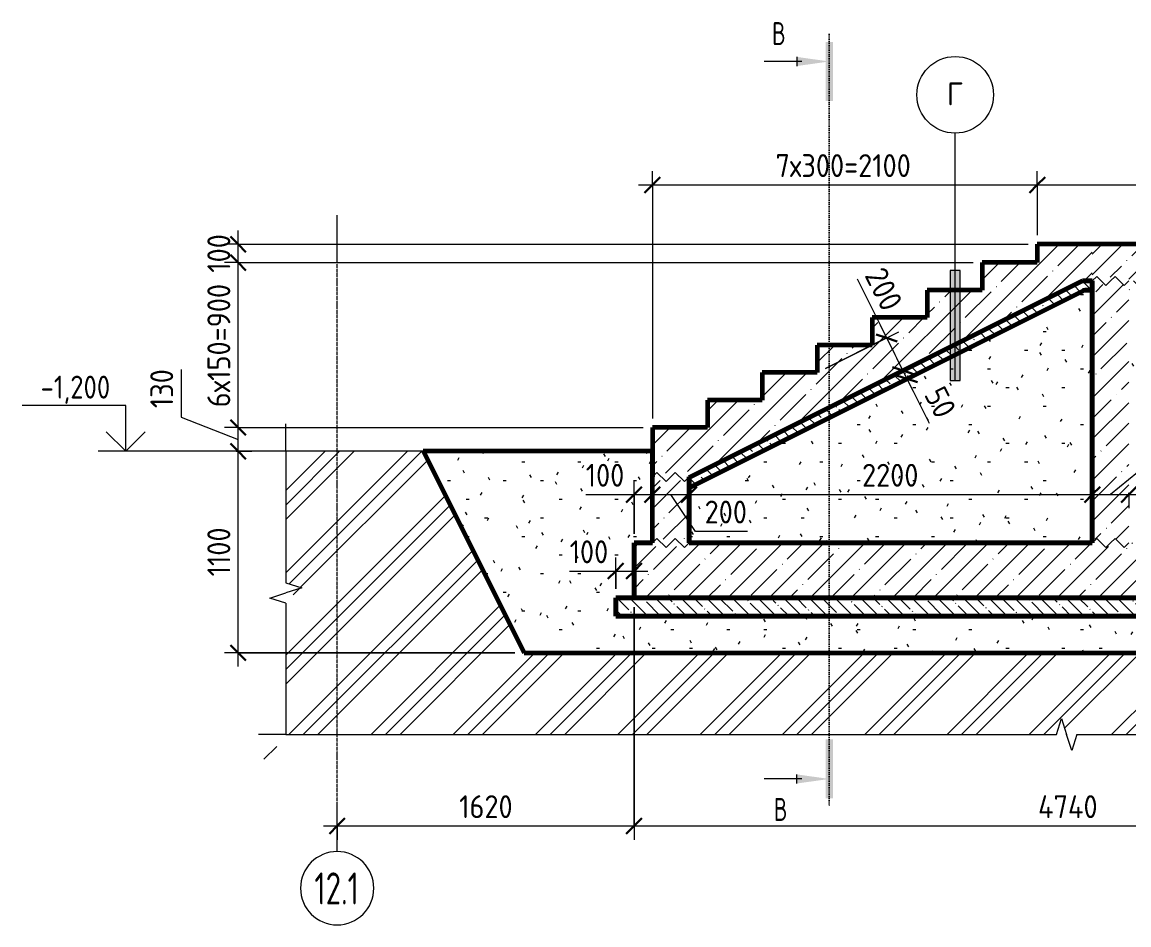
# Model space of a CAD drawing. Header units: millimetres. Extents: x 28039 to 90647, y -4005 to 79470.
# Drawn here: x 57819 to 63858, y -3785 to 1143 of the extents above; entities that cross this region are included whole.
import ezdxf

# ---------------------------------------------------------------- set-up
doc = ezdxf.new("R2010")
doc.units = ezdxf.units.MM
doc.linetypes.add('02 Штрихпунктирная _20 мм_', pattern=[25, 20, -2.5, 0, -2.5])
doc.linetypes.add('04 Пунктир 10мм', pattern=[10, 0, -10])
for name, color, linetype, lineweight in [('AA_Dim', 7, 'Continuous', 9), ('AA_Dim-50', 7, 'Continuous', 9), ('AA_Oformlenie', 7, 'Continuous', 9), ('AA_Razrez', 7, 'Continuous', 9), ('AA_Vinoska', 7, 'Continuous', 9), ('AA_Visotnaya otmetka', 7, 'Continuous', 9), ('AF_Stena', 7, 'Continuous', 9), ('Оси', 7, 'Continuous', 9)]:
    doc.layers.add(name, color=color, linetype=linetype, lineweight=lineweight)
for name, color, linetype, lineweight, true_color in [('AF_Perekritie', 7, 'Continuous', 60, 0x006a35), ('AF_Perekritie_Грунт', 7, 'Continuous', 60, 0x006a35), ('AF_Perekritie_Опалубка', 7, 'Continuous', 60, 0x006a35), ('AF_Stena_Опалубка', 7, 'Continuous', 20, 0x0063c6), ('KR_Fundament', 7, 'Continuous', 20, 0x804000)]:
    doc.layers.add(name, color=color, linetype=linetype, lineweight=lineweight, true_color=true_color)
doc.styles.add('GOST Common_1', font='GOST_Common.ttf', dxfattribs={"height": 125})
doc.styles.add('ISOCPEUR', font='isocpeur.TTF', dxfattribs={"width": 0.7, "height": 175})
doc.styles.add('ISOCPEUR_1', font='isocpeur.TTF', dxfattribs={"width": 0.7, "height": 125})
doc.styles.add('ISOCPEUR_2', font='isocpeur.TTF', dxfattribs={"width": 0.9, "height": 125})
doc.styles.add('ISOCPEUR_3', font='isocpeur.TTF', dxfattribs={"width": 0.85, "height": 125})
doc.dimstyles.new('00_Точн_3_знака__прозр_', dxfattribs={"dimscale": 304.8, "dimtxt": 125.344371, "dimasz": 0.278871, "dimexe": 0.246063, "dimexo": 0.164042, "dimgap": 0.016404, "dimtad": 1, "dimdec": 3, "dimrnd": 0.001, "dimdsep": 46, "dimtxsty": 'ISOCPEUR_2', "dimblk1": 'OBLIQUE', "dimblk2": 'OBLIQUE', "dimsah": 1, "dimcen": 0.09, "dimdle": 0.246063, "dimazin": 0, "dimtfac": 1, "dimtdec": 4, "dimtix": 1, "dimtmove": 0, "dimatfit": 3, "dimfxl": 1, "dimtvp": 1, "dimtolj": 1, "dimtzin": 0, "dimlwd": 18, "dimlwe": 18, "dimarcsym": 2})
doc.dimstyles.new('00_Точн_3_знака__прозр__1', dxfattribs={"dimscale": 304.8, "dimtxt": 125.344371, "dimasz": 0.278871, "dimexe": 0.246063, "dimexo": 0.164042, "dimgap": 0.016404, "dimtad": 1, "dimdec": 3, "dimrnd": 0.001, "dimdsep": 46, "dimtxsty": 'ISOCPEUR_2', "dimblk1": 'OBLIQUE', "dimblk2": 'OBLIQUE', "dimsah": 1, "dimcen": 0.09, "dimdle": 0.246063, "dimazin": 0, "dimtfac": 1, "dimtdec": 4, "dimtix": 1, "dimtmove": 1, "dimatfit": 3, "dimfxl": 1, "dimtvp": 1, "dimtolj": 1, "dimtzin": 0, "dimlwd": 18, "dimlwe": 18, "dimarcsym": 2})
pattern_1 = [(45, (63593.83, -750), (-112.253, 112.253), []), (45, (63706.08, -750), (-112.253, 112.253), [198.438, -39.688, 1.676, -38.011])]
pattern_2 = [(135, (63593.83, -750), (-70.0036, -70.0036), [99, -16.5, 3.3, -16.5]), (135, (63593.83, -680.04), (-70.0036, -70.0036), [])]
pattern_3 = [(0, (63593.83, -750), (406.4, 101.6), [16.764, -288.036, 16.764, -288.036, -1625.6]), (0, (63593.83, -750), (406.4, 101.6), [-609.6, 16.764, -592.836, 16.764, -288.036, -711.2]), (0, (63593.83, -750), (406.4, 101.6), [-1524, 16.764, -186.436, 16.764, -491.236]), (120, (63746.23, -699.2), (-291.1882, 301.1527), [16.764, -288.036, 16.764, -288.036, -1625.6]), (120, (63746.23, -699.2), (-291.1882, 301.1527), [-609.6, 16.764, -592.836, 16.764, -288.036, -711.2]), (120, (63746.23, -699.2), (-291.1882, 301.1527), [-1524, 16.764, -186.436, 16.764, -491.236]), (240, (63797.03, -496), (-115.2118, -402.7527), [16.764, -288.036, 16.764, -288.036, -1625.6]), (240, (63797.03, -496), (-115.2118, -402.7527), [-609.6, 16.764, -592.836, 16.764, -288.036, -711.2]), (240, (63797.03, -496), (-115.2118, -402.7527), [-1524, 16.764, -186.436, 16.764, -491.236])]

# ---------------------------------------------------------------- blocks, each defined once
blk = doc.blocks.new('Ktcnybwf - Лестница-3686718-А-А Опл')
at = {"layer": 'AF_Perekritie', "lineweight": 9}
h = blk.add_hatch(dxfattribs=at)
h.set_pattern_fill('FP_4', style=0, pattern_type=2)
h.set_pattern_definition([(45, (-31944.48, -750), (-112.253, 112.253), []), (45, (-31832.23, -750), (-112.253, 112.253), [198.438, -39.688, 1.676, -38.011])])
h.paths.add_polyline_path([(-34080.1, -1343.6), (-31932.8, -270), (-31880.1, -270), (-31880.1, -70), (-32180.1, -70), (-32180.1, -170), (-32480.1, -170), (-32480.1, -320), (-32780.1, -320), (-32780.1, -470), (-33080.1, -470), (-33080.1, -620), (-33380.1, -620), (-33380.1, -770), (-33680.1, -770), (-33680.1, -920), (-33980.1, -920), (-33980.1, -1070), (-34280.1, -1070), (-34280.1, -1320), (-34080.1, -1320), (-34080.1, -1340)])
at = {"layer": 'AF_Perekritie'}
for p, q in [((-31880.1, -70), (-32180.1, -70)), ((-32180.1, -70), (-32180.1, -170)), ((-32180.1, -170), (-32480.1, -170)), ((-32480.1, -170), (-32480.1, -320)), ((-34080.1, -1343.6), (-31932.8, -270)), ((-31932.8, -270), (-31880.1, -270)), ((-32480.1, -320), (-32780.1, -320)), ((-32780.1, -320), (-32780.1, -470)), ((-32780.1, -470), (-33080.1, -470)), ((-33080.1, -470), (-33080.1, -620)), ((-33080.1, -620), (-33380.1, -620)), ((-33380.1, -620), (-33380.1, -770)), ((-33380.1, -770), (-33680.1, -770)), ((-33680.1, -770), (-33680.1, -920)), ((-33680.1, -920), (-33980.1, -920)), ((-33980.1, -920), (-33980.1, -1070)), ((-33980.1, -1070), (-34280.1, -1070)), ((-34280.1, -1070), (-34280.1, -1340)), ((-34080.1, -1340), (-34080.1, -1343.6))]:
    blk.add_line(p, q, dxfattribs=at)
blk = doc.blocks.new('011_ЛинияОбрыва _ЭлУзла_Линия_ - Тип 1-3689518-А-А Опл')
at = {"layer": 'AA_Oformlenie'}
for p, q in [((-36280.1, -1200), (-36280.1, -1917.7)), ((-36280.1, -2029), (-36280.1, -2745.5))]:
    blk.add_line(p, q, dxfattribs=at)
blk = doc.blocks.new('011_ЛинияОбрыва _ЭлУзла_Линия_ - Тип 1-3711633-А-А Опл')
at = {"layer": 'AA_Oformlenie'}
for p, q in [((-36280.1, -2745.5), (-32075.1, -2745.5)), ((-31963.8, -2745.5), (-28060.1, -2745.5))]:
    blk.add_line(p, q, dxfattribs=at)
blk = doc.blocks.new('Последовательность узлов - 3мм масшт50 маскировка-904230-А-А Опл')
at = {"layer": 'AA_Oformlenie'}
for p, q in [((-34280.1, -1700), (-34255.1, -1675)), ((-34205.1, -1725), (-34255.1, -1675)), ((-34180.1, -1700), (-34155.1, -1675)), ((-34105.1, -1725), (-34155.1, -1675)), ((-34180.1, -1700), (-34205.1, -1725)), ((-34080.1, -1700), (-34105.1, -1725))]:
    blk.add_line(p, q, dxfattribs=at)
blk = doc.blocks.new('Ось сетки - d_4мм-2765513-А-А Опл')
at = {"layer": 'Оси', "color": 12, "true_color": 0xc80000}
for start, end in [(0, 180), (0, 180), (180, 360), (180, 360)]:
    blk.add_arc((-30000.1, -3584.7), 200, start, end, dxfattribs=at)
blk = doc.blocks.new('Разрез - Номер узла_ сзади-394133-А-А Опл')
at = {"layer": 'AA_Razrez'}
for points in [[(-33294.3, -2771.8), (-33334.2, -2771.8), (-33334.2, -3094.6), (-33294.3, -3094.6)], [(-33491.2, -2963.5), (-33491.2, -3013.1), (-33314.5, -2988.3)]]:
    blk.add_hatch(color=256, dxfattribs=at).paths.add_polyline_path(points)
for p, q in [((-33464.5, -2988.3), (-33669.4, -2988.3)), ((-33491.2, -3013.1), (-33491.2, -2963.5))]:
    blk.add_line(p, q, dxfattribs=at)
blk = doc.blocks.new('Разрез - Номер узла_ спереди-394134-А-А Опл')
at = {"layer": 'AA_Razrez'}
for points in [[(-33294.3, 711.2), (-33334.2, 711.2), (-33334.2, 1034.1), (-33294.3, 1034.1)], [(-33491.2, 902.9), (-33491.2, 952.5), (-33314.5, 927.7)]]:
    blk.add_hatch(color=256, dxfattribs=at).paths.add_polyline_path(points)
for p, q in [((-33464.5, 927.7), (-33669.4, 927.7)), ((-33491.2, 952.5), (-33491.2, 902.9))]:
    blk.add_line(p, q, dxfattribs=at)
blk = doc.blocks.new('Высотные отметки - Стрелка вверх-400292-А-А Опл')
at = {"layer": 'AA_Vinoska'}
for p, q in [((-37154, -950), (-37719, -950)), ((-37154, -1200), (-37154, -950)), ((-37154, -1200), (-37260.1, -1093.9)), ((-37154, -1200), (-37048, -1093.9)), ((-37004, -1200), (-37304, -1200))]:
    blk.add_line(p, q, dxfattribs=at)
blk = doc.blocks.new('DIMBLOCK32-А-А Опл')
at = {"layer": 'AA_Dim-50', "color": 30, "lineweight": 18, "true_color": 0xff8000, "transparency": 16777216}
for p, q in [((61158.3, -2050), (61158.3, -3319.9)), ((61158.3, -3244.9), (61158.3, -2050)), ((59463.3, -3244.9), (61158.3, -3244.9)), ((59538.3, -3234.8), (59538.3, -3319.9)), ((59538.3, -3244.9), (59538.3, -3234.8))]:
    blk.add_line(p, q, dxfattribs=at)
at = {"layer": 'AA_Dim-50', "color": 30, "lineweight": 30, "true_color": 0xff8000, "transparency": 16777216}
for p, q in [((59538.3, -3244.9), (59495.8, -3287.4)), ((59538.3, -3244.9), (59580.8, -3202.4)), ((61158.3, -3244.9), (61115.8, -3287.4)), ((61158.3, -3244.9), (61200.8, -3202.4))]:
    blk.add_line(p, q, dxfattribs=at)
at = {"layer": 'AA_Dim-50', "color": 0, "lineweight": 18, "transparency": 16777216, "insert": (60204, -3077.1), "char_height": 125, "width": 346.234, "attachment_point": 1, "line_spacing_factor": 1.135194, "style": 'ISOCPEUR_2'}
blk.add_mtext('1620', dxfattribs=at)
blk = doc.blocks.new('_Oblique')
at = {"color": 0, "linetype": 'ByBlock', "lineweight": -2}
blk.add_line((-0.5, -0.5), (0.5, 0.5), dxfattribs=at)
blk = doc.blocks.new('DIMBLOCK33-А-А Опл')
at = {"layer": 'AA_Dim-50', "color": 30, "lineweight": 18, "true_color": 0xff8000, "transparency": 16777216}
for p, q in [((61158.3, -2050), (61158.3, -3319.9)), ((61158.3, -3244.9), (61158.3, -2050)), ((65898.3, -2050), (65898.3, -3319.9)), ((65898.3, -3244.9), (65898.3, -2050)), ((61158.3, -3244.9), (65973.3, -3244.9))]:
    blk.add_line(p, q, dxfattribs=at)
at = {"layer": 'AA_Dim-50', "color": 30, "lineweight": 30, "true_color": 0xff8000, "transparency": 16777216}
for p, q in [((61158.3, -3244.9), (61115.8, -3287.4)), ((61158.3, -3244.9), (61200.8, -3202.4)), ((65898.3, -3244.9), (65855.8, -3287.4)), ((65898.3, -3244.9), (65940.8, -3202.4))]:
    blk.add_line(p, q, dxfattribs=at)
at = {"layer": 'AA_Dim-50', "color": 0, "lineweight": 18, "transparency": 16777216, "insert": (63362.7, -3077.1), "char_height": 125, "width": 397.318, "attachment_point": 1, "line_spacing_factor": 1.135194, "style": 'ISOCPEUR_2'}
blk.add_mtext('4740', dxfattribs=at)
blk = doc.blocks.new('DIMBLOCK34-А-А Опл')
at = {"layer": 'AA_Dim-50', "color": 30, "lineweight": 18, "true_color": 0xff8000, "transparency": 16777216}
for p, q in [((58998, -2375), (58998, -1125)), ((58987.9, -1200), (59073, -1200)), ((58998, -1200), (59038.2, -1200)), ((60508.3, -2300), (58923, -2300)), ((58998, -2300), (60508.3, -2300))]:
    blk.add_line(p, q, dxfattribs=at)
at = {"layer": 'AA_Dim-50', "color": 30, "lineweight": 30, "true_color": 0xff8000, "transparency": 16777216}
for p, q in [((58998, -1200), (58955.5, -1157.5)), ((58998, -1200), (59040.5, -1242.5)), ((58998, -2300), (58955.5, -2257.5)), ((58998, -2300), (59040.5, -2342.5))]:
    blk.add_line(p, q, dxfattribs=at)
at = {"layer": 'AA_Dim-50', "color": 0, "lineweight": 18, "transparency": 16777216, "insert": (58830.1, -1882.4), "char_height": 125, "width": 317.854, "attachment_point": 1, "rotation": 90, "line_spacing_factor": 1.135194, "style": 'ISOCPEUR_2'}
blk.add_mtext('1100', dxfattribs=at)
blk = doc.blocks.new('DIMBLOCK35-А-А Опл')
at = {"layer": 'AA_Dim-50', "color": 30, "lineweight": 18, "true_color": 0xff8000, "transparency": 16777216}
for p, q in [((58686.4, -753.8), (58686.4, -1014.3)), ((58686.4, -1014.3), (58998, -1135)), ((58998, -1070), (58923, -1070)), ((58998, -1275), (58998, -1070)), ((58998, -1070), (61208.3, -1070)), ((58998, -1200), (59073, -1200)), ((58998, -1200), (59038.2, -1200))]:
    blk.add_line(p, q, dxfattribs=at)
at = {"layer": 'AA_Dim-50', "color": 30, "lineweight": 30, "true_color": 0xff8000, "transparency": 16777216}
for p, q in [((58998, -1070), (58955.5, -1027.5)), ((58998, -1070), (59040.5, -1112.5)), ((58998, -1200), (58955.5, -1157.5)), ((58998, -1200), (59040.5, -1242.5))]:
    blk.add_line(p, q, dxfattribs=at)
at = {"layer": 'AA_Dim-50', "color": 0, "lineweight": 18, "transparency": 16777216, "insert": (58518.5, -964.3), "char_height": 125, "width": 252.581, "attachment_point": 1, "rotation": 90, "line_spacing_factor": 1.135194, "style": 'ISOCPEUR_2'}
blk.add_mtext('130', dxfattribs=at)
blk = doc.blocks.new('_None')
blk = doc.blocks.new('DIMBLOCK36-А-А Опл')
at = {"layer": 'AA_Dim-50', "color": 30, "lineweight": 30, "true_color": 0xff8000, "transparency": 16777216}
for p, q in [((58998, -70), (58955.5, -27.5)), ((58998, -70), (59040.5, -112.5)), ((58998, -170), (58955.5, -127.5)), ((58998, -170), (59040.5, -212.5)), ((58998, -1070), (58955.5, -1027.5)), ((58998, -1070), (59040.5, -1112.5))]:
    blk.add_line(p, q, dxfattribs=at)
at = {"layer": 'AA_Dim-50', "color": 30, "lineweight": 18, "true_color": 0xff8000, "transparency": 16777216}
for p, q in [((58998, -70), (58923, -70)), ((58998, -70), (63308.3, -70)), ((58998, -170), (58923, -170)), ((58998, -1070), (58998, -170)), ((58998, -170), (63008.3, -170)), ((58998, -1070), (58923, -1070)), ((58998, -1070), (61208.3, -1070))]:
    blk.add_line(p, q, dxfattribs=at)
at = {"layer": 'AA_Dim-50', "color": 0, "lineweight": 18, "transparency": 16777216, "insert": (58830.1, -959.4), "char_height": 125, "width": 814.502, "attachment_point": 1, "rotation": 90, "line_spacing_factor": 1.135194, "style": 'ISOCPEUR_2'}
blk.add_mtext('6х150=900', dxfattribs=at)
blk = doc.blocks.new('DIMBLOCK37-А-А Опл')
at = {"layer": 'AA_Dim-50', "color": 30, "lineweight": 18, "true_color": 0xff8000, "transparency": 16777216}
for p, q in [((58998, -170), (58998, 5)), ((58998, -70), (58923, -70)), ((58998, -70), (63308.3, -70)), ((58998, -170), (58923, -170)), ((58998, -170), (63008.3, -170))]:
    blk.add_line(p, q, dxfattribs=at)
at = {"layer": 'AA_Dim-50', "color": 30, "lineweight": 30, "true_color": 0xff8000, "transparency": 16777216}
for p, q in [((58998, -70), (58955.5, -27.5)), ((58998, -70), (59040.5, -112.5)), ((58998, -170), (58955.5, -127.5)), ((58998, -170), (59040.5, -212.5))]:
    blk.add_line(p, q, dxfattribs=at)
at = {"layer": 'AA_Dim-50', "color": 0, "lineweight": 18, "transparency": 16777216, "insert": (58830.1, -225.2), "char_height": 125, "width": 252.581, "attachment_point": 1, "rotation": 90, "line_spacing_factor": 1.135194, "style": 'ISOCPEUR_2'}
blk.add_mtext('100', dxfattribs=at)
blk = doc.blocks.new('DIMBLOCK39-А-А Опл')
at = {"layer": 'AA_Dim-50', "color": 30, "lineweight": 18, "true_color": 0xff8000, "transparency": 16777216}
for p, q in [((61058.3, -1950), (61058.3, -1778.9)), ((60806.8, -1853.9), (61067.3, -1853.9)), ((60983.3, -1853.9), (61233.3, -1853.9)), ((61058.3, -1853.9), (61058.3, -1950)), ((61067.3, -1853.9), (61108.3, -1853.9)), ((61158.3, -1843.8), (61158.3, -1928.9)), ((61158.3, -1853.9), (61158.3, -1843.8))]:
    blk.add_line(p, q, dxfattribs=at)
at = {"layer": 'AA_Dim-50', "color": 30, "lineweight": 30, "true_color": 0xff8000, "transparency": 16777216}
for p, q in [((61058.3, -1853.9), (61100.8, -1811.4)), ((61158.3, -1853.9), (61200.8, -1811.4)), ((61058.3, -1853.9), (61015.8, -1896.4)), ((61158.3, -1853.9), (61115.8, -1896.4))]:
    blk.add_line(p, q, dxfattribs=at)
at = {"layer": 'AA_Dim-50', "color": 0, "lineweight": 18, "transparency": 16777216, "insert": (60806.8, -1686.1), "char_height": 125, "width": 252.581, "attachment_point": 1, "line_spacing_factor": 1.135194, "style": 'ISOCPEUR_2'}
blk.add_mtext('100', dxfattribs=at)
blk = doc.blocks.new('DIMBLOCK41-А-А Опл')
at = {"layer": 'AA_Dim-50', "color": 30, "lineweight": 18, "true_color": 0xff8000, "transparency": 16777216}
for p, q in [((61258.3, 254.2), (61258.3, 329.2)), ((63358.3, 254.2), (63358.3, 329.2)), ((65798.3, 254.2), (65798.3, 329.2)), ((61183.3, 254.2), (63358.3, 254.2)), ((61258.3, 254.2), (61258.3, -1020)), ((63358.3, 254.2), (63358.3, -20)), ((65798.3, 254.2), (65798.3, -220))]:
    blk.add_line(p, q, dxfattribs=at)
at = {"layer": 'AA_Dim-50', "color": 30, "lineweight": 30, "true_color": 0xff8000, "transparency": 16777216}
for p, q in [((61258.3, 254.2), (61215.8, 211.7)), ((61258.3, 254.2), (61300.8, 296.7)), ((63358.3, 254.2), (63315.8, 211.7)), ((63358.3, 254.2), (63400.8, 296.7)), ((65798.3, 254.2), (65755.8, 211.7)), ((65798.3, 254.2), (65840.8, 296.7))]:
    blk.add_line(p, q, dxfattribs=at)
at = {"layer": 'AA_Dim-50', "color": 0, "lineweight": 18, "transparency": 16777216, "insert": (61929.9, 422), "char_height": 125, "width": 908.155, "attachment_point": 1, "line_spacing_factor": 1.135194, "style": 'ISOCPEUR_2'}
blk.add_mtext('7х300=2100', dxfattribs=at)
blk = doc.blocks.new('DIMBLOCK42-А-А Опл')
at = {"layer": 'AA_Dim-50', "color": 30, "lineweight": 18, "true_color": 0xff8000, "transparency": 16777216}
for p, q in [((63358.3, 254.2), (63358.3, 329.2)), ((65798.3, 254.2), (65798.3, 329.2)), ((63358.3, 254.2), (65873.3, 254.2)), ((63358.3, 254.2), (63358.3, -20)), ((65798.3, 254.2), (65798.3, -220))]:
    blk.add_line(p, q, dxfattribs=at)
at = {"layer": 'AA_Dim-50', "color": 30, "lineweight": 30, "true_color": 0xff8000, "transparency": 16777216}
for p, q in [((63358.3, 254.2), (63315.8, 211.7)), ((63358.3, 254.2), (63400.8, 296.7)), ((65798.3, 254.2), (65755.8, 211.7)), ((65798.3, 254.2), (65840.8, 296.7))]:
    blk.add_line(p, q, dxfattribs=at)
at = {"layer": 'AA_Dim-50', "color": 0, "lineweight": 18, "transparency": 16777216, "insert": (64412.7, 422), "char_height": 125, "width": 397.318, "attachment_point": 1, "line_spacing_factor": 1.135194, "style": 'ISOCPEUR_2'}
blk.add_mtext('2440', dxfattribs=at)
blk = doc.blocks.new('DIMBLOCK43-А-А Опл')
at = {"layer": 'AA_Dim-50', "color": 30, "lineweight": 18, "true_color": 0xff8000, "transparency": 16777216}
for p, q in [((61158.3, -1650), (61158.3, -1361.1)), ((60894.6, -1436.1), (61155.1, -1436.1)), ((61083.3, -1436.1), (61258.3, -1436.1)), ((61155.1, -1436.1), (61208.3, -1436.1)), ((61158.3, -1436.1), (61158.3, -1650)), ((61258.3, -1426), (61258.3, -1511.1)), ((61258.3, -1436.1), (61258.3, -1426))]:
    blk.add_line(p, q, dxfattribs=at)
at = {"layer": 'AA_Dim-50', "color": 30, "lineweight": 30, "true_color": 0xff8000, "transparency": 16777216}
for p, q in [((61158.3, -1436.1), (61115.8, -1478.6)), ((61158.3, -1436.1), (61200.8, -1393.6)), ((61258.3, -1436.1), (61215.8, -1478.6)), ((61258.3, -1436.1), (61300.8, -1393.6))]:
    blk.add_line(p, q, dxfattribs=at)
at = {"layer": 'AA_Dim-50', "color": 0, "lineweight": 18, "transparency": 16777216, "insert": (60894.6, -1268.3), "char_height": 125, "width": 252.581, "attachment_point": 1, "line_spacing_factor": 1.135194, "style": 'ISOCPEUR_2'}
blk.add_mtext('100', dxfattribs=at)
blk = doc.blocks.new('DIMBLOCK44-А-А Опл')
at = {"layer": 'AA_Dim-50', "color": 30, "lineweight": 30, "true_color": 0xff8000, "transparency": 16777216}
for p, q in [((61258.3, -1436.1), (61215.8, -1478.6)), ((61258.3, -1436.1), (61300.8, -1393.6)), ((61458.3, -1436.1), (61415.8, -1478.6)), ((61458.3, -1436.1), (61500.8, -1393.6))]:
    blk.add_line(p, q, dxfattribs=at)
at = {"layer": 'AA_Dim-50', "color": 30, "lineweight": 18, "true_color": 0xff8000, "transparency": 16777216}
for p, q in [((61258.3, -1426), (61258.3, -1511.1)), ((61258.3, -1436.1), (61258.3, -1426)), ((61258.3, -1436.1), (61458.3, -1436.1)), ((61493.4, -1636.8), (61358.3, -1436.1)), ((61458.3, -1426), (61458.3, -1511.1)), ((61458.3, -1436.1), (61458.3, -1426)), ((61777.5, -1636.8), (61493.4, -1636.8))]:
    blk.add_line(p, q, dxfattribs=at)
at = {"layer": 'AA_Dim-50', "color": 0, "lineweight": 18, "transparency": 16777216, "insert": (61543.4, -1469), "char_height": 125, "width": 280.961, "attachment_point": 1, "line_spacing_factor": 1.135194, "style": 'ISOCPEUR_2'}
blk.add_mtext('200', dxfattribs=at)
blk = doc.blocks.new('DIMBLOCK45-А-А Опл')
at = {"layer": 'AA_Dim-50', "color": 30, "lineweight": 30, "true_color": 0xff8000, "transparency": 16777216}
for p, q in [((61458.3, -1436.1), (61415.8, -1478.6)), ((61458.3, -1436.1), (61500.8, -1393.6)), ((63658.3, -1436.1), (63615.8, -1478.6)), ((63658.3, -1436.1), (63700.8, -1393.6))]:
    blk.add_line(p, q, dxfattribs=at)
at = {"layer": 'AA_Dim-50', "color": 30, "lineweight": 18, "true_color": 0xff8000, "transparency": 16777216}
for p, q in [((61458.3, -1426), (61458.3, -1511.1)), ((61458.3, -1436.1), (61458.3, -1426)), ((61458.3, -1436.1), (63658.3, -1436.1)), ((63658.3, -1426), (63658.3, -1511.1)), ((63658.3, -1436.1), (63658.3, -1426))]:
    blk.add_line(p, q, dxfattribs=at)
at = {"layer": 'AA_Dim-50', "color": 0, "lineweight": 18, "transparency": 16777216, "insert": (62402.2, -1268.3), "char_height": 125, "width": 374.614, "attachment_point": 1, "line_spacing_factor": 1.135194, "style": 'ISOCPEUR_2'}
blk.add_mtext('2200', dxfattribs=at)
blk = doc.blocks.new('DIMBLOCK46-А-А Опл')
at = {"layer": 'AA_Dim-50', "color": 30, "lineweight": 18, "true_color": 0xff8000, "transparency": 16777216}
for p, q in [((63953.9, -1276.1), (63758.3, -1436.1)), ((64238, -1276.1), (63953.9, -1276.1)), ((63658.3, -1426), (63658.3, -1511.1)), ((63658.3, -1436.1), (63658.3, -1426)), ((63658.3, -1436.1), (63858.3, -1436.1)), ((63858.3, -1426), (63858.3, -1511.1)), ((63858.3, -1436.1), (63858.3, -1426))]:
    blk.add_line(p, q, dxfattribs=at)
at = {"layer": 'AA_Dim-50', "color": 30, "lineweight": 30, "true_color": 0xff8000, "transparency": 16777216}
for p, q in [((63658.3, -1436.1), (63615.8, -1478.6)), ((63658.3, -1436.1), (63700.8, -1393.6)), ((63858.3, -1436.1), (63815.8, -1478.6)), ((63858.3, -1436.1), (63900.8, -1393.6))]:
    blk.add_line(p, q, dxfattribs=at)
at = {"layer": 'AA_Dim-50', "color": 0, "lineweight": 18, "transparency": 16777216, "insert": (64003.9, -1108.2), "char_height": 125, "width": 280.961, "attachment_point": 1, "line_spacing_factor": 1.135194, "style": 'ISOCPEUR_2'}
blk.add_mtext('200', dxfattribs=at)
blk = doc.blocks.new('DIMBLOCK47-А-А Опл')
at = {"layer": 'AA_Dim-50', "color": 30, "lineweight": 30, "true_color": 0xff8000, "transparency": 16777216}
for p, q in [((63858.3, -1436.1), (63815.8, -1478.6)), ((63858.3, -1436.1), (63900.8, -1393.6)), ((65598.3, -1436.1), (65555.8, -1478.6)), ((65598.3, -1436.1), (65640.8, -1393.6))]:
    blk.add_line(p, q, dxfattribs=at)
at = {"layer": 'AA_Dim-50', "color": 30, "lineweight": 18, "true_color": 0xff8000, "transparency": 16777216}
for p, q in [((63858.3, -1426), (63858.3, -1511.1)), ((63858.3, -1436.1), (63858.3, -1426)), ((63858.3, -1436.1), (65598.3, -1436.1)), ((65598.3, -1426), (65598.3, -1511.1)), ((65598.3, -1436.1), (65598.3, -1426))]:
    blk.add_line(p, q, dxfattribs=at)
at = {"layer": 'AA_Dim-50', "color": 0, "lineweight": 18, "transparency": 16777216, "insert": (64579.3, -1268.3), "char_height": 125, "width": 357.586, "attachment_point": 1, "line_spacing_factor": 1.135194, "style": 'ISOCPEUR_2'}
blk.add_mtext('1740', dxfattribs=at)
blk = doc.blocks.new('DIMBLOCK50-А-А Опл')
at = {"layer": 'AA_Dim-50', "color": 30, "lineweight": 18, "true_color": 0xff8000, "transparency": 16777216}
for p, q in [((62375.1, -258.3), (62502.2, -512.5)), ((62502.2, -512.5), (62581.1, -670.4)), ((62659.4, -826.9), (62502.9, -513.8)), ((62203, -747.6), (62603.5, -547.4)), ((62536.4, -580.9), (62203, -747.6)), ((62616.8, -764.3), (62692.9, -726.3)), ((62625.8, -759.8), (62616.8, -764.3))]:
    blk.add_line(p, q, dxfattribs=at)
at = {"layer": 'AA_Dim-50', "color": 30, "lineweight": 30, "true_color": 0xff8000, "transparency": 16777216}
for p, q in [((62536.4, -580.9), (62479.4, -561.9)), ((62536.4, -580.9), (62593.4, -599.9)), ((62625.8, -759.8), (62568.8, -740.8)), ((62625.8, -759.8), (62682.9, -778.8))]:
    blk.add_line(p, q, dxfattribs=at)
at = {"layer": 'AA_Dim-50', "color": 0, "lineweight": 18, "transparency": 16777216, "insert": (62525.2, -183.3), "char_height": 125, "width": 280.961, "attachment_point": 1, "rotation": 296.56505, "line_spacing_factor": 1.135194, "style": 'ISOCPEUR_2'}
blk.add_mtext('200', dxfattribs=at)
blk = doc.blocks.new('DIMBLOCK51-А-А Опл')
at = {"layer": 'AA_Dim-50', "color": 30, "lineweight": 18, "true_color": 0xff8000, "transparency": 16777216}
for p, q in [((62681.7, -871.6), (62592.3, -692.7)), ((62616.8, -764.3), (62692.9, -726.3)), ((62625.8, -759.8), (62616.8, -764.3)), ((62677.6, -863.4), (62637, -782.2)), ((62639.2, -809.1), (62715.3, -771)), ((62648.2, -804.5), (62639.2, -809.1)), ((62769.8, -1047.7), (62677.6, -863.4))]:
    blk.add_line(p, q, dxfattribs=at)
at = {"layer": 'AA_Dim-50', "color": 30, "lineweight": 30, "true_color": 0xff8000, "transparency": 16777216}
for p, q in [((62625.8, -759.8), (62568.8, -740.8)), ((62625.8, -759.8), (62682.9, -778.8)), ((62648.2, -804.5), (62591.2, -785.5)), ((62648.2, -804.5), (62705.2, -823.5))]:
    blk.add_line(p, q, dxfattribs=at)
at = {"layer": 'AA_Dim-50', "color": 0, "lineweight": 18, "transparency": 16777216, "insert": (62850.1, -833), "char_height": 125, "width": 187.307, "attachment_point": 1, "rotation": 296.56491, "line_spacing_factor": 1.135194, "style": 'ISOCPEUR_2'}
blk.add_mtext('50', dxfattribs=at)
blk = doc.blocks.new('010_Флажок только номер _ТиповАннот_ - Узел Г-3715186-А-А Опл')
at = {"layer": 'AA_Vinoska'}
blk.add_hatch(color=256, dxfattribs=at).paths.add_polyline_path([(-32600.5, -213.4), (-32600.5, -813.4), (-32655.5, -813.4), (-32655.5, -213.4)])
for p, q in [((-32628, -813.4), (-32628, 536.6)), ((-32600.5, -213.4), (-32655.5, -213.4)), ((-32655.5, -213.4), (-32655.5, -813.4)), ((-32600.5, -813.4), (-32600.5, -213.4)), ((-32655.5, -813.4), (-32600.5, -813.4))]:
    blk.add_line(p, q, dxfattribs=at)
blk.add_circle((-32628, 745.7), 209.1, dxfattribs=at)

msp = doc.modelspace()

# ---------------------------------------------------------------- hatches: boundary and pattern name
at = {"layer": 'AF_Perekritie', "lineweight": 9}
h = msp.add_hatch(dxfattribs=at)
h.set_pattern_fill('FP_4', style=0, pattern_type=2)
h.set_pattern_definition(pattern_1)
h.paths.add_polyline_path([(65589.5047, -270), (65598.2526, -270), (65598.2526, -250), (65798.2526, -250), (65798.2526, -70), (63658.2526, -70), (63658.2526, -250), (63858.2526, -250), (63858.2526, -270)])
h = msp.add_hatch(dxfattribs=at)
h.set_pattern_fill('FP_6', style=0, pattern_type=2)
h.set_pattern_definition(pattern_2)
h.paths.add_polyline_path([(61458.2526, -1399.5016), (63605.4662, -325.9016), (63605.4662, -270), (61458.2526, -1343.6), (61458.2526, -1360)])
h = msp.add_hatch(dxfattribs=at)
h.set_pattern_fill('FP_6', style=0, pattern_type=2)
h.set_pattern_definition(pattern_2)
h.paths.add_polyline_path([(63605.4662, -320), (63658.2526, -320), (63658.2526, -270), (63605.4662, -270), (63605.4662, -290)])
h = msp.add_hatch(dxfattribs=at)
h.set_pattern_fill('FP_6', style=0, pattern_type=2)
h.set_pattern_definition(pattern_2)
h.paths.add_polyline_path([(63858.2526, -320), (65598.2526, -320), (65598.2526, -270), (63858.2526, -270), (63858.2526, -290)])
h = msp.add_hatch(dxfattribs=at)
h.set_pattern_fill('FP_5', style=0, pattern_type=2)
h.set_pattern_definition([(45, (63593.83, -750), (-224.506, 224.506), []), (45, (63673.2, -750), (0, 449.013), []), (45, (63514.46, -750), (0, 449.013), [])])
h.paths.add_polyline_path([(59087.0592, -2881.0811), (59208.2526, -2881.0811), (59208.2526, -2795.4713), (59087.0592, -2795.4713)])
h.paths.add_polyline_path([(59297.5053, -2745.4713), (63463.2526, -2745.4713), (63490.7526, -2658.8688), (63518.2526, -2745.4713), (63518.2526, -2706.2186), (63574.5612, -2706.2186), (63574.5612, -2745.4713), (67478.2526, -2745.4713), (67478.2526, -2029.0443), (67438.9999, -2029.0443), (67438.9999, -1972.7357), (67478.2526, -1972.7357), (67391.65, -1945.2357), (67478.2526, -1917.7357), (67478.2526, -1200), (67048.2526, -1200), (66498.2526, -2300), (60558.2526, -2300), (60008.2526, -1200), (59258.2526, -1200), (59258.2526, -1917.7357), (59344.8551, -1945.2357), (59258.2526, -1972.7357), (59297.5053, -1972.7357), (59297.5053, -2029.0443), (59258.2526, -2029.0443), (59258.2526, -2745.4713)])
h = msp.add_hatch(dxfattribs=at)
h.set_pattern_fill('FP_4', style=0, pattern_type=2)
h.set_pattern_definition(pattern_1)
h.paths.add_polyline_path([(65598.2526, -2000), (65898.2526, -2000), (65898.2526, -1700), (65798.2526, -1700), (65798.2526, -1720), (65598.2526, -1720), (65598.2526, -1700), (63858.2526, -1700), (63858.2526, -1720), (63658.2526, -1720), (63658.2526, -1700), (61458.2526, -1700), (61458.2526, -1720), (61258.2526, -1720), (61258.2526, -1700), (61158.2526, -1700), (61158.2526, -2000), (65589.5047, -2000)])
h = msp.add_hatch(dxfattribs=at)
h.set_pattern_fill('FP_6', style=0, pattern_type=2)
h.set_pattern_definition(pattern_2)
h.paths.add_polyline_path([(63422.0228, -2100), (65998.2526, -2100), (65998.2526, -2000), (61058.2526, -2000), (61058.2526, -2100), (61254.541, -2100)])
at = {"layer": 'AF_Stena'}
h = msp.add_hatch(dxfattribs=at)
h.set_pattern_fill('FP_4', color=256, style=0, pattern_type=2)
h.set_pattern_definition(pattern_1)
h.paths.add_polyline_path([(63858.2526, -1680), (63858.2526, -290), (63658.2526, -290), (63658.2526, -1680), (63758.2526, -1680)])
h = msp.add_hatch(dxfattribs=at)
h.set_pattern_fill('FP_4', color=256, style=0, pattern_type=2)
h.set_pattern_definition(pattern_1)
h.paths.add_polyline_path([(61258.2526, -1680), (61458.2526, -1680), (61458.2526, -1360), (61258.2526, -1360)])
at = {"layer": 'KR_Fundament', "lineweight": 9}
h = msp.add_hatch(dxfattribs=at)
h.set_pattern_fill('FP_7', style=0, pattern_type=2)
h.set_pattern_definition(pattern_3)
h.paths.add_polyline_path([(63422.0228, -1700), (63658.2526, -1700), (63658.2526, -320), (63617.2696, -320), (61458.2526, -1399.5085), (61458.2526, -1700)])
h.paths.add_polyline_path([(65598.2526, -1700), (65598.2526, -320), (63858.2526, -320), (63858.2526, -1700), (65589.5047, -1700)])
h = msp.add_hatch(dxfattribs=at)
h.set_pattern_fill('FP_7', style=0, pattern_type=2)
h.set_pattern_definition(pattern_3)
h.paths.add_polyline_path([(60558.2526, -2300), (66498.2526, -2300), (67048.2526, -1200), (65798.2526, -1200), (65798.2526, -1700), (65898.2526, -1700), (65898.2526, -2000), (65998.2526, -2000), (65998.2526, -2100), (61058.2526, -2100), (61058.2526, -2000), (61158.2526, -2000), (61158.2526, -1700), (61258.2526, -1700), (61258.2526, -1200), (60008.2526, -1200)])

# ---------------------------------------------------------------- linework, layer by layer
at = {"layer": 'AA_Razrez', "color": 7, "linetype": '04 Пунктир 10мм', "true_color": 0xffffff}
msp.add_line((62223.7743, 1077.709), (62223.7743, -3138.3089), dxfattribs=at)
at = {"layer": 'AA_Vinoska'}
for p, q in [((59258.2526, -1200), (59258.2526, -1050)), ((59258.2526, -1917.7357), (59344.8551, -1945.2357)), ((59171.6024, -2000.89), (59258.2526, -1972.7357)), ((59344.8551, -1945.2357), (59258.2526, -1972.7357)), ((59258.2526, -2029.0443), (59171.6024, -2000.89)), ((63463.2526, -2745.4713), (63490.7526, -2658.8688)), ((63490.7526, -2658.8688), (63518.2526, -2745.4713)), ((59258.2526, -2745.4713), (59108.2526, -2745.4713)), ((63546.4069, -2832.1215), (63518.2526, -2745.4713)), ((63574.5612, -2745.4713), (63546.4069, -2832.1215))]:
    msp.add_line(p, q, dxfattribs=at)
at = {"layer": 'AA_Visotnaya otmetka', "color": 92, "true_color": 0x00cc00}
for p, q in [((58809.9456, -1200), (58384.279, -1200)), ((59718.7693, -1200), (58809.9456, -1200))]:
    msp.add_line(p, q, dxfattribs=at)
at = {"layer": 'AF_Perekritie_Грунт', "lineweight": 20}
for p, q in [((60008.2526, -1200), (59258.2526, -1200)), ((60558.2526, -2300), (60008.2526, -1200)), ((66498.2526, -2300), (60558.2526, -2300))]:
    msp.add_line(p, q, dxfattribs=at)
at = {"layer": 'AF_Perekritie_Опалубка'}
msp.add_line((65798.2526, -70), (63658.2526, -70), dxfattribs=at)
at = {"layer": 'AF_Stena_Опалубка', "lineweight": 60}
for p, q in [((63658.2526, -270), (63658.2526, -1700)), ((61458.2526, -1700), (61458.2526, -1340))]:
    msp.add_line(p, q, dxfattribs=at)
at = {"layer": 'AF_Stena_Опалубка'}
msp.add_line((61258.2526, -1340), (61258.2526, -1700), dxfattribs=at)
at = {"layer": 'KR_Fundament', "lineweight": 60}
for p, q in [((63605.4662, -270), (61458.2526, -1343.6)), ((63658.2526, -270), (63605.4662, -270)), ((63658.2526, -320), (63658.2526, -270)), ((63617.2696, -320), (61458.2526, -1399.5085)), ((61458.2526, -1399.5016), (63605.4662, -325.9016)), ((63605.4662, -325.9016), (63605.4662, -320)), ((63605.4662, -320), (63658.2526, -320)), ((63658.2526, -320), (63617.2696, -320)), ((63658.2526, -1700), (63658.2526, -320)), ((61258.2526, -1200), (60008.2526, -1200)), ((60008.2526, -1200), (60558.2526, -2300)), ((61258.2526, -1700), (61258.2526, -1200)), ((61458.2526, -1343.6), (61458.2526, -1399.5016)), ((61458.2526, -1399.5085), (61458.2526, -1700)), ((61258.2526, -1700), (61158.2526, -1700)), ((61158.2526, -1700), (61158.2526, -2000)), ((61158.2526, -2000), (61158.2526, -1700)), ((61158.2526, -1700), (61258.2526, -1700)), ((63658.2526, -1700), (61458.2526, -1700)), ((61458.2526, -1700), (63658.2526, -1700)), ((65998.2526, -2000), (61058.2526, -2000)), ((61058.2526, -2000), (61058.2526, -2100)), ((61058.2526, -2100), (61058.2526, -2000)), ((61058.2526, -2000), (61158.2526, -2000)), ((61158.2526, -2000), (65898.2526, -2000)), ((61058.2526, -2100), (65998.2526, -2100)), ((65998.2526, -2100), (61058.2526, -2100)), ((60558.2526, -2300), (66498.2526, -2300))]:
    msp.add_line(p, q, dxfattribs=at)
at = {"layer": 'Оси'}
for p, q in [((59538.2526, -161.2938), (59538.2526, 88.7062)), ((59538.2526, -3384.7165), (59538.2526, -3134.7165))]:
    msp.add_line(p, q, dxfattribs=at)
at = {"layer": 'Оси', "linetype": '02 Штрихпунктирная _20 мм_'}
msp.add_line((59538.2526, -3134.7165), (59538.2526, -161.2938), dxfattribs=at)

# ---------------------------------------------------------------- block references
at = {"layer": 'AA_Oformlenie'}
for name, p in [('Последовательность узлов - 3мм масшт50 маскировка-904230-А-А Опл', (97938.3142, 1430)), ('011_ЛинияОбрыва _ЭлУзла_Линия_ - Тип 1-3689518-А-А Опл', (95538.3142, 0)), ('Последовательность узлов - 3мм масшт50 маскировка-904230-А-А Опл', (95538.3142, 0)), ('Последовательность узлов - 3мм масшт50 маскировка-904230-А-А Опл', (97938.3142, 0)), ('011_ЛинияОбрыва _ЭлУзла_Линия_ - Тип 1-3711633-А-А Опл', (95538.3142, 0))]:
    msp.add_blockref(name, p, dxfattribs=at)
at = {"layer": 'AA_Oformlenie', "rotation": 180}
msp.add_blockref('Последовательность узлов - 3мм масшт50 маскировка-904230-А-А Опл', (27178.191, -3040), dxfattribs=at)
at = {"layer": 'AA_Razrez'}
for name in ['Разрез - Номер узла_ спереди-394134-А-А Опл', 'Разрез - Номер узла_ сзади-394133-А-А Опл']:
    msp.add_blockref(name, (95538.3142, 0), dxfattribs=at)
at = {"layer": 'AA_Vinoska'}
for name in ['010_Флажок только номер _ТиповАннот_ - Узел Г-3715186-А-А Опл', 'Высотные отметки - Стрелка вверх-400292-А-А Опл']:
    msp.add_blockref(name, (95538.3142, 0), dxfattribs=at)
at = {"layer": 'AF_Perekritie_Опалубка'}
msp.add_blockref('Ktcnybwf - Лестница-3686718-А-А Опл', (95538.3142, 0), dxfattribs=at)
at = {"layer": 'Оси', "color": 12, "true_color": 0xc80000}
msp.add_blockref('Ось сетки - d_4мм-2765513-А-А Опл', (89538.3142, 0), dxfattribs=at)

# ---------------------------------------------------------------- texts
at = {"layer": 'AA_Razrez', "char_height": 125, "width": 84.177187, "attachment_point": 1, "style": 'ISOCPEUR_1'}
for insert in [(61911.2307, 1142.4396), (61920.8178, -3092.0707)]:
    msp.add_mtext('\\fISOCPEUR|b0|i0|c204|p34|;\\W.7;В', dxfattribs=dict(at, insert=insert))
at = {"layer": 'AA_Vinoska', "insert": (62865.3362, 813.7391), "char_height": 125, "width": 108.227812, "attachment_point": 1, "style": 'GOST Common_1'}
msp.add_mtext('\\fGOST Common|b0|i0|c204|p34|;Г', dxfattribs=at)
at = {"layer": 'AA_Visotnaya otmetka', "color": 92, "true_color": 0x00cc00, "insert": (57920.0167, -787.1602), "char_height": 125, "width": 454.22946, "attachment_point": 1, "line_spacing_factor": 1.135194, "style": 'ISOCPEUR_3'}
msp.add_mtext('-1,200', dxfattribs=at)
at = {"layer": 'Оси', "insert": (59414.2872, -3498.4863), "char_height": 175, "width": 300.231969, "attachment_point": 1, "style": 'ISOCPEUR'}
msp.add_mtext('12.1', dxfattribs=at)

# ---------------------------------------------------------------- dimensions: what is measured, and where the dimension line sits
at = {"layer": 'AA_Dim', "color": 30, "lineweight": 18, "true_color": 0xff8000}
for base, p1, p2, text, override, picture, middle in [((63358.2526, 254.1725), (61258.2526, -1070), (63358.2526, -70), '7х300=2100', {"dimpost": '<>', "dimblk1": 'None', "dimblk2": 'None', "dimsah": 1, "dimfxl": 2325.94067}, 'DIMBLOCK41-А-А Опл', (62308.2526, 321.6725)), ((65798.2526, 254.1725), (63358.2526, -70), (65798.2526, -270), '2440', {"dimpost": '<>', "dimblk1": 'None', "dimblk2": 'None', "dimsah": 1, "dimfxl": 2448.183}, 'DIMBLOCK42-А-А Опл', (64578.2526, 321.6725))]:
    dim = msp.add_linear_dim(base=base, p1=p1, p2=p2, text=text, dimstyle='00_Точн_3_знака__прозр_', override=override, dxfattribs=at)
    dim.commit()
    dim.dimension.update_dxf_attribs({"geometry": picture, "text_midpoint": middle})
for base, p1, p2, text, override, picture, middle in [((58997.9652, -70), (63058.2526, -170), (63358.2526, -70), '100', {"dimpost": '<>', "dimblk1": 'None', "dimblk2": 'None', "dimsah": 1, "dimfxl": 316.227766}, 'DIMBLOCK37-А-А Опл', (58930.4652, -120)), ((58997.9652, -170), (61258.2526, -1070), (63058.2526, -170), '6х150=900', {"dimpost": '<>', "dimblk1": 'None', "dimblk2": 'None', "dimsah": 1, "dimfxl": 2012.46118}, 'DIMBLOCK36-А-А Опл', (58930.4652, -620))]:
    dim = msp.add_linear_dim(base=base, p1=p1, p2=p2, angle=90, text=text, dimstyle='00_Точн_3_знака__прозр_', override=override, dxfattribs=at)
    dim.commit()
    dim.dimension.update_dxf_attribs({"geometry": picture, "text_midpoint": middle})
for base, p1, p2, angle, override, picture, middle, turn in [((62536.3985, -580.927), (62572.0825, -786.6918), (62158.2526, -770), 296.56505118, {"dimpost": '<>', "dimfxl": 414.166451}, 'DIMBLOCK50-А-А Опл', (62513.5148, -346.1973), 296.56505118), ((62625.84, -759.81), (62594.4418, -831.4106), (62572.0812, -786.6892), 296.56490607, {"dimpost": '<>', "dimfxl": 50}, 'DIMBLOCK51-А-А Опл', (62817.4394, -954.0485), 296.56490607)]:
    dim = msp.add_linear_dim(base=base, p1=p1, p2=p2, angle=angle, dimstyle='00_Точн_3_знака__прозр__1', override=override, dxfattribs=at)
    dim.commit()
    dim.dimension.update_dxf_attribs({"geometry": picture, "text_midpoint": middle, "dimtype": 160, "text_rotation": turn})
dim = msp.add_linear_dim(base=(58997.9652, -1070), p1=(58937.8611, -1200), p2=(61258.2526, -1070), angle=90, text='130', dimstyle='00_Точн_3_знака__прозр__1', override={"dimpost": '<>', "dimblk1": 'None', "dimblk2": 'None', "dimsah": 1, "dimfxl": 2324.030268}, dxfattribs=at)
dim.commit()
dim.dimension.update_dxf_attribs({"geometry": 'DIMBLOCK35-А-А Опл', "text_midpoint": (58601.8767, -837.9612), "dimtype": 160, "text_rotation": 90})
dim = msp.add_linear_dim(base=(58997.9652, -1200), p1=(60558.2526, -2300), p2=(58937.8611, -1200), angle=90, dimstyle='00_Точн_3_знака__прозр_', override={"dimpost": '<>', "dimfxl": 1958.486302}, dxfattribs=at)
dim.commit()
dim.dimension.update_dxf_attribs({"geometry": 'DIMBLOCK34-А-А Опл', "text_midpoint": (58930.4652, -1750)})
for base, p1, p2, override, picture, middle in [((63858.2526, -1436.1189), (63658.2526, -1376.0148), (63858.2526, -1376.0148), {"dimpost": '<>', "dimfxl": 200}, 'DIMBLOCK46-А-А Опл', (64144.3439, -1191.5606)), ((61258.2526, -1436.1189), (61158.2526, -1700), (61258.2526, -1376.0148), {"dimpost": '<>', "dimfxl": 339.066952}, 'DIMBLOCK43-А-А Опл', (61020.9306, -1351.6124)), ((61458.2526, -1436.1189), (61258.2526, -1376.0148), (61458.2526, -1376.0148), {"dimpost": '<>', "dimfxl": 200}, 'DIMBLOCK44-А-А Опл', (61683.8398, -1552.2933)), ((61158.2526, -1853.905), (61058.2526, -2000), (61158.2526, -1793.8009), {"dimpost": '<>', "dimfxl": 229.168181}, 'DIMBLOCK39-А-А Опл', (60933.0911, -1769.3985))]:
    dim = msp.add_linear_dim(base=base, p1=p1, p2=p2, dimstyle='00_Точн_3_знака__прозр__1', override=override, dxfattribs=at)
    dim.commit()
    dim.dimension.update_dxf_attribs({"geometry": picture, "text_midpoint": middle, "dimtype": 160})
for base, p1, p2, override, picture, middle in [((65598.2526, -1436.1189), (63858.2526, -1376.0148), (65598.2526, -1376.0148), {"dimpost": '<>', "dimfxl": 1740}, 'DIMBLOCK47-А-А Опл', (64728.2526, -1368.6189)), ((63658.2526, -1436.1189), (61458.2526, -1376.0148), (63658.2526, -1376.0148), {"dimpost": '<>', "dimfxl": 2200}, 'DIMBLOCK45-А-А Опл', (62558.2526, -1368.6189)), ((61158.2526, -3244.9128), (59538.2526, -3184.8088), (61158.2526, -2000), {"dimpost": '<>', "dimfxl": 2007.030589}, 'DIMBLOCK32-А-А Опл', (60348.2526, -3177.4128)), ((65898.2526, -3244.9128), (61158.2526, -2000), (65898.2526, -2000), {"dimpost": '<>', "dimfxl": 4740}, 'DIMBLOCK33-А-А Опл', (63528.2526, -3177.4128))]:
    dim = msp.add_linear_dim(base=base, p1=p1, p2=p2, dimstyle='00_Точн_3_знака__прозр_', override=override, dxfattribs=at)
    dim.commit()
    dim.dimension.update_dxf_attribs({"geometry": picture, "text_midpoint": middle})

doc.saveas('drawing.dxf')
